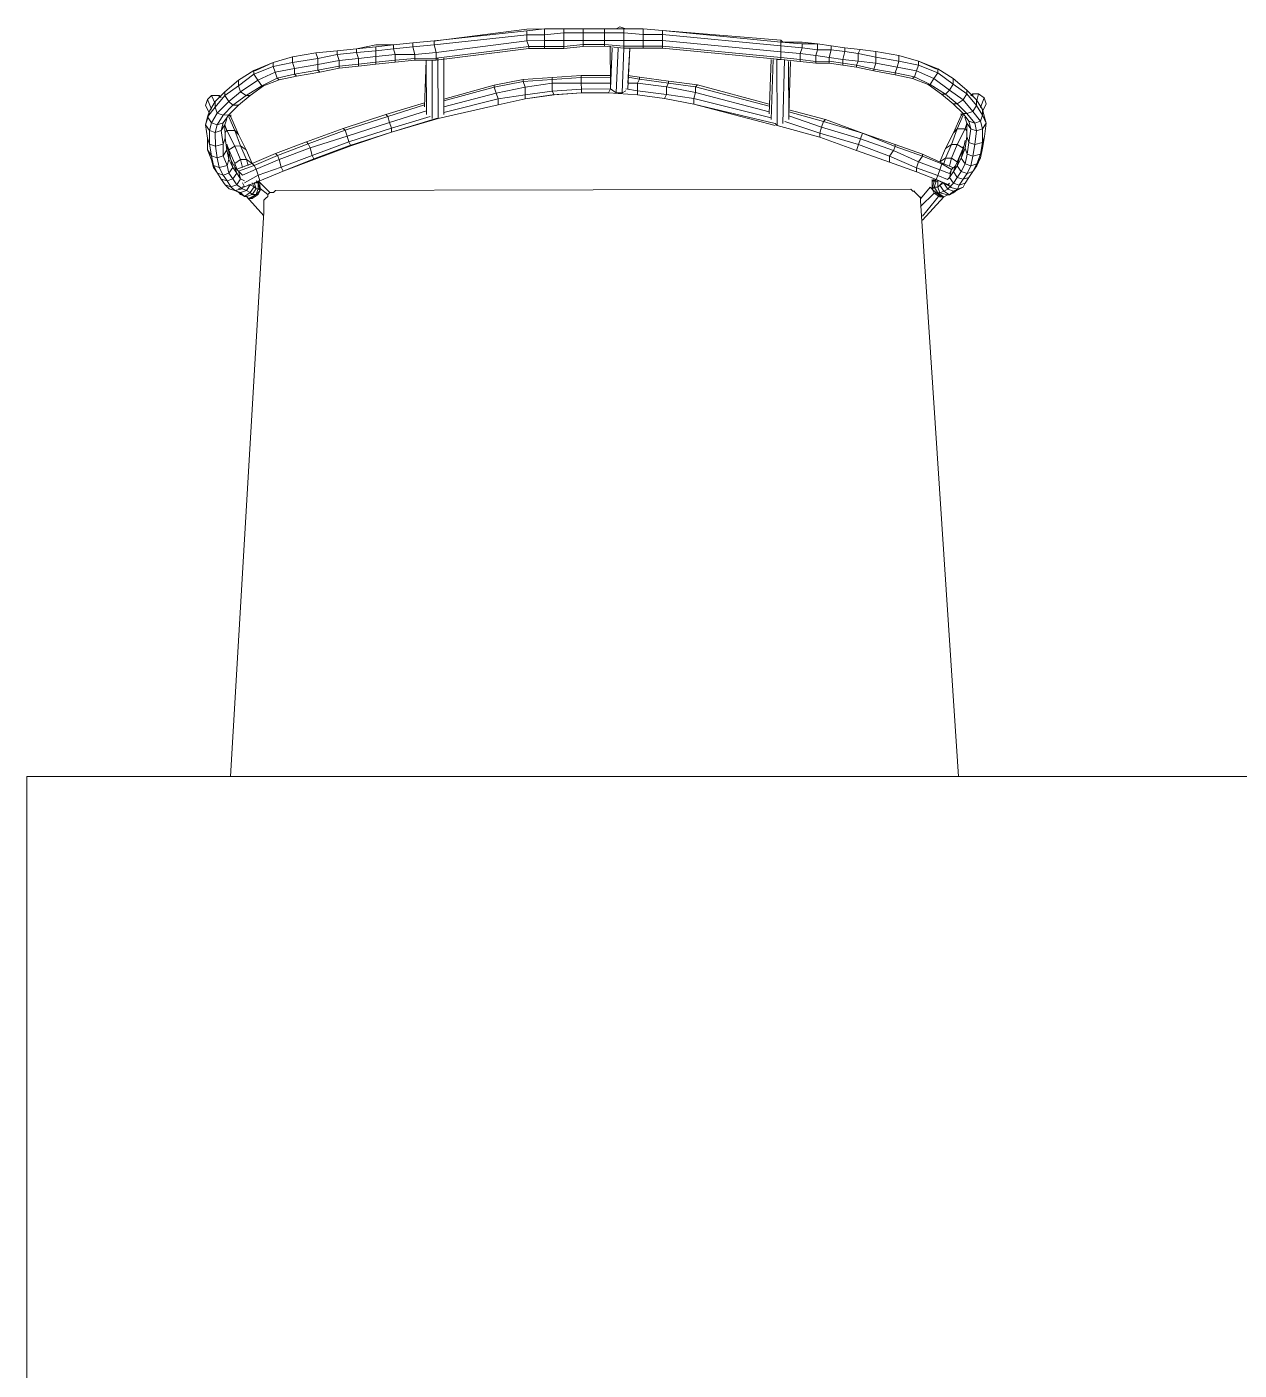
# Model space of a CAD drawing. Header units: millimetres. Extents: x -10.6 to 21.1, y -25.4 to 28.4.
# Drawn here: x 7.57 to 8.22, y 3.613 to 4.333 of the extents above; entities that cross this region are included whole.
import ezdxf

# ---------------------------------------------------------------- set-up
doc = ezdxf.new("R2010")
doc.units = ezdxf.units.MM
doc.layers.add('A-FURN', color=1, linetype='Continuous', lineweight=15)

msp = doc.modelspace()

# ---------------------------------------------------------------- linework, layer by layer
at = {"layer": 'A-FURN', "lineweight": 0}
for p, q in [((7.83815, 4.3304), (7.78833, 4.32507)), ((7.78833, 4.32299), (7.83816, 4.32829)), ((7.78937, 4.32507), (7.83815, 4.33143)), ((7.83815, 4.33143), (7.84749, 4.33145)), ((7.84749, 4.33145), (7.83815, 4.3304)), ((7.83816, 4.32829), (7.83815, 4.3304)), ((7.83816, 4.32829), (7.8475, 4.32831)), ((7.83817, 4.32518), (7.83816, 4.32829)), ((7.84749, 4.33145), (7.8579, 4.33148)), ((7.8579, 4.33148), (7.84749, 4.33145)), ((7.8475, 4.32831), (7.84749, 4.33145)), ((7.8475, 4.32831), (7.8579, 4.3294)), ((7.8475, 4.3252), (7.8475, 4.32831)), ((7.8579, 4.33148), (7.86827, 4.3315)), ((7.86827, 4.3315), (7.8579, 4.33148)), ((7.8579, 4.3294), (7.8579, 4.33148)), ((7.8579, 4.3294), (7.86828, 4.32942)), ((7.85791, 4.32522), (7.8579, 4.3294)), ((7.86827, 4.3315), (7.87969, 4.33152)), ((7.87969, 4.33152), (7.86827, 4.3315)), ((7.86828, 4.32942), (7.86827, 4.3315)), ((7.86828, 4.32942), (7.87969, 4.32945)), ((7.86829, 4.32524), (7.86828, 4.32942)), ((7.87969, 4.33152), (7.8901, 4.33155)), ((7.8901, 4.33155), (7.87969, 4.33152)), ((7.87969, 4.32945), (7.87969, 4.33152)), ((7.87969, 4.32945), (7.8901, 4.32947)), ((7.8797, 4.32527), (7.87969, 4.32945)), ((7.88595, 4.33154), (7.88802, 4.33258)), ((7.88802, 4.33258), (7.89113, 4.33155)), ((7.8901, 4.33155), (7.90047, 4.33157)), ((7.90047, 4.33157), (7.8901, 4.33155)), ((7.8901, 4.32947), (7.8901, 4.33155)), ((7.90048, 4.32843), (7.8901, 4.32947)), ((7.89011, 4.32529), (7.8901, 4.32947)), ((7.90047, 4.33157), (7.91085, 4.33056)), ((7.91085, 4.33056), (7.90047, 4.33157)), ((7.90048, 4.32843), (7.90047, 4.33157)), ((7.91086, 4.32845), (7.90048, 4.32843)), ((7.90049, 4.32531), (7.90048, 4.32843)), ((7.91085, 4.33056), (7.97422, 4.32547)), ((7.97422, 4.32444), (7.91085, 4.33056)), ((7.91086, 4.32845), (7.91085, 4.33056)), ((7.97423, 4.32236), (7.91086, 4.32845)), ((7.91086, 4.32534), (7.91086, 4.32845)), ((7.73639, 4.31977), (7.74677, 4.32083)), ((7.74677, 4.32083), (7.73639, 4.31977)), ((7.74677, 4.32083), (7.75717, 4.32293)), ((7.75717, 4.32189), (7.74677, 4.32083)), ((7.74677, 4.31875), (7.74677, 4.32083)), ((7.75717, 4.32293), (7.76651, 4.32295)), ((7.76651, 4.32295), (7.75717, 4.32189)), ((7.75718, 4.31981), (7.75717, 4.32189)), ((7.75718, 4.31981), (7.76652, 4.32087)), ((7.76651, 4.32295), (7.77688, 4.32401)), ((7.77688, 4.32401), (7.76651, 4.32295)), ((7.76652, 4.32087), (7.76651, 4.32295)), ((7.76652, 4.32087), (7.77689, 4.32193)), ((7.76756, 4.31776), (7.76652, 4.32087)), ((7.77688, 4.32401), (7.78833, 4.32507)), ((7.78833, 4.32507), (7.77688, 4.32401)), ((7.77689, 4.32193), (7.77688, 4.32401)), ((7.77689, 4.32193), (7.78833, 4.32299)), ((7.77794, 4.31778), (7.77689, 4.32193)), ((7.78833, 4.32299), (7.78833, 4.32507)), ((7.78833, 4.32507), (7.78937, 4.32507)), ((7.78938, 4.31884), (7.78833, 4.32299)), ((7.78937, 4.32507), (7.7894, 4.32507)), ((7.78938, 4.31884), (7.83817, 4.32518)), ((7.83921, 4.32207), (7.78939, 4.31573)), ((7.83921, 4.32103), (7.78939, 4.31469)), ((7.83817, 4.32518), (7.8475, 4.3252)), ((7.83817, 4.32518), (7.83921, 4.32207)), ((7.84751, 4.32208), (7.83921, 4.32207)), ((7.83921, 4.32103), (7.83921, 4.32207)), ((7.84751, 4.32105), (7.83921, 4.32103)), ((7.8475, 4.3252), (7.85791, 4.32522)), ((7.8475, 4.3252), (7.84751, 4.32208)), ((7.85792, 4.32211), (7.84751, 4.32208)), ((7.84751, 4.32105), (7.84751, 4.32208)), ((7.85792, 4.32107), (7.84751, 4.32105)), ((7.85791, 4.32522), (7.86829, 4.32524)), ((7.85791, 4.32522), (7.85792, 4.32211)), ((7.86829, 4.32317), (7.85792, 4.32211)), ((7.86829, 4.32213), (7.85792, 4.32107)), ((7.85792, 4.32107), (7.85792, 4.32211)), ((7.86829, 4.32524), (7.8797, 4.32527)), ((7.86829, 4.32524), (7.86829, 4.32317)), ((7.87971, 4.32319), (7.86829, 4.32317)), ((7.86829, 4.32213), (7.86829, 4.32317)), ((7.86829, 4.32213), (7.87971, 4.32215)), ((7.8797, 4.32527), (7.89011, 4.32529)), ((7.8797, 4.32527), (7.87971, 4.32319)), ((7.89012, 4.32218), (7.87971, 4.32319)), ((7.87971, 4.32215), (7.87971, 4.32319)), ((7.87971, 4.32215), (7.89012, 4.32114)), ((7.8829, 4.30242), (7.88285, 4.32216)), ((7.88389, 4.32113), (7.8829, 4.2993)), ((7.88701, 4.32113), (7.88602, 4.29723)), ((7.89012, 4.32114), (7.88913, 4.29724)), ((7.90049, 4.32531), (7.89011, 4.32529)), ((7.89011, 4.32529), (7.89012, 4.32218)), ((7.90049, 4.3222), (7.89012, 4.32218)), ((7.89012, 4.32114), (7.89012, 4.32218)), ((7.89012, 4.32114), (7.9005, 4.32116)), ((7.89323, 4.32115), (7.89223, 4.30244)), ((7.89323, 4.32115), (7.89224, 4.29932)), ((7.91086, 4.32534), (7.90049, 4.32531)), ((7.90049, 4.3222), (7.90049, 4.32531)), ((7.91087, 4.32222), (7.90049, 4.3222)), ((7.9005, 4.32116), (7.90049, 4.3222)), ((7.9005, 4.32116), (7.91087, 4.32119)), ((7.97423, 4.31925), (7.91086, 4.32534)), ((7.91087, 4.32222), (7.91086, 4.32534)), ((7.97424, 4.31614), (7.91087, 4.32222)), ((7.91087, 4.32119), (7.91087, 4.32222)), ((7.91087, 4.32119), (7.97424, 4.3151)), ((7.97422, 4.32547), (7.97526, 4.32444)), ((7.97422, 4.32444), (7.97422, 4.32547)), ((7.98567, 4.32342), (7.97422, 4.32444)), ((7.97423, 4.32236), (7.97422, 4.32444)), ((7.98568, 4.32135), (7.97423, 4.32236)), ((7.97423, 4.31925), (7.97423, 4.32236)), ((7.97526, 4.32444), (7.98567, 4.32446)), ((7.98464, 4.31823), (7.98568, 4.32135)), ((7.98567, 4.32446), (7.99397, 4.32344)), ((7.98567, 4.32342), (7.99397, 4.32344)), ((7.98568, 4.32135), (7.98567, 4.32342)), ((7.99398, 4.32033), (7.98568, 4.32135)), ((7.99397, 4.32344), (8.00124, 4.32242)), ((8.00124, 4.32242), (7.99397, 4.32344)), ((7.99397, 4.32344), (7.99398, 4.32033)), ((8.00124, 4.32242), (8.00853, 4.3214)), ((8.00124, 4.32242), (8.00853, 4.3214)), ((8.00124, 4.32034), (8.00124, 4.32242)), ((8.00853, 4.3214), (8.01684, 4.32038)), ((8.00853, 4.3214), (8.01684, 4.32038)), ((8.00853, 4.3214), (8.00854, 4.31932)), ((7.69177, 4.30926), (7.70214, 4.31347)), ((7.70214, 4.31347), (7.69281, 4.30926)), ((7.7125, 4.3166), (7.70214, 4.31347)), ((7.70214, 4.31347), (7.7125, 4.3166)), ((7.70214, 4.31136), (7.71251, 4.31349)), ((7.70214, 4.31136), (7.70214, 4.31347)), ((7.72498, 4.3187), (7.7125, 4.3166)), ((7.7125, 4.3166), (7.72498, 4.3187)), ((7.7125, 4.3166), (7.7125, 4.3166)), ((7.71251, 4.31349), (7.7125, 4.3166)), ((7.71251, 4.31349), (7.72603, 4.31559)), ((7.71356, 4.31035), (7.71251, 4.31349)), ((7.72498, 4.3187), (7.73639, 4.31977)), ((7.73639, 4.31977), (7.72498, 4.3187)), ((7.72498, 4.3187), (7.72498, 4.3187)), ((7.72603, 4.31559), (7.72498, 4.3187)), ((7.72603, 4.31559), (7.7364, 4.31769)), ((7.72603, 4.31248), (7.72603, 4.31559)), ((7.72603, 4.31248), (7.73744, 4.31458)), ((7.7364, 4.31769), (7.73639, 4.31977)), ((7.7364, 4.31769), (7.74677, 4.31875)), ((7.73744, 4.31458), (7.7364, 4.31769)), ((7.73744, 4.31458), (7.74782, 4.31564)), ((7.73744, 4.31458), (7.73745, 4.31144)), ((7.74677, 4.31875), (7.75718, 4.31981)), ((7.74782, 4.31564), (7.74677, 4.31875)), ((7.74782, 4.31564), (7.75719, 4.3167)), ((7.74782, 4.31564), (7.74782, 4.31253)), ((7.75719, 4.31359), (7.74782, 4.31253)), ((7.75719, 4.3167), (7.75718, 4.31981)), ((7.75719, 4.3167), (7.76756, 4.31776)), ((7.75719, 4.3167), (7.75719, 4.31359)), ((7.76757, 4.31465), (7.75719, 4.31359)), ((7.76757, 4.31361), (7.75719, 4.31255)), ((7.75719, 4.31255), (7.75719, 4.31359)), ((7.76756, 4.31776), (7.77794, 4.31778)), ((7.76756, 4.31776), (7.76757, 4.31465)), ((7.77794, 4.31571), (7.76757, 4.31465)), ((7.77794, 4.31467), (7.76757, 4.31361)), ((7.76757, 4.31361), (7.76757, 4.31465)), ((7.77794, 4.31778), (7.78938, 4.31884)), ((7.77794, 4.31778), (7.77794, 4.31571)), ((7.78939, 4.31573), (7.77794, 4.31571)), ((7.77794, 4.31467), (7.77794, 4.31571)), ((7.78939, 4.31469), (7.77794, 4.31467)), ((7.78319, 4.28971), (7.78417, 4.31468)), ((7.78417, 4.31468), (7.78423, 4.28557)), ((7.78731, 4.31469), (7.78738, 4.2835)), ((7.78938, 4.31884), (7.78939, 4.31573)), ((7.78939, 4.31469), (7.78939, 4.31573)), ((7.79042, 4.31573), (7.78939, 4.31573)), ((7.79049, 4.2835), (7.79042, 4.31573)), ((7.79354, 4.31574), (7.7936, 4.28559)), ((7.79354, 4.31574), (7.79359, 4.28974)), ((7.96808, 4.28597), (7.96906, 4.31509)), ((7.97009, 4.31509), (7.96913, 4.28286)), ((7.97217, 4.31509), (7.97424, 4.3151)), ((7.97217, 4.31509), (7.97225, 4.27975)), ((7.98464, 4.31823), (7.97423, 4.31925)), ((7.97424, 4.31614), (7.97423, 4.31925)), ((7.98465, 4.31512), (7.97424, 4.31614)), ((7.97424, 4.3151), (7.97424, 4.31614)), ((7.97424, 4.3151), (7.98465, 4.31408)), ((7.97632, 4.3151), (7.97536, 4.2808)), ((7.97843, 4.31407), (7.9785, 4.28288)), ((7.97947, 4.31407), (7.97849, 4.28599)), ((7.99295, 4.31721), (7.98464, 4.31823)), ((7.98465, 4.31512), (7.98464, 4.31823)), ((7.99295, 4.3141), (7.98465, 4.31512)), ((7.98465, 4.31408), (7.98465, 4.31512)), ((7.98465, 4.31408), (7.99296, 4.31306)), ((7.99295, 4.31721), (7.99398, 4.32033)), ((8.00021, 4.31619), (7.99295, 4.31721)), ((7.99295, 4.3141), (7.99295, 4.31721)), ((8.00022, 4.31412), (7.99295, 4.3141)), ((7.99296, 4.31306), (7.99295, 4.3141)), ((8.00124, 4.32034), (7.99398, 4.32033)), ((8.00021, 4.31619), (8.00124, 4.32034)), ((8.00748, 4.31517), (8.00021, 4.31619)), ((8.00022, 4.31412), (8.00021, 4.31619)), ((8.00748, 4.31309), (8.00022, 4.31412)), ((8.00022, 4.31308), (8.00022, 4.31412)), ((8.00854, 4.31932), (8.00124, 4.32034)), ((8.00748, 4.31517), (8.00854, 4.31932)), ((8.01581, 4.31415), (8.00748, 4.31517)), ((8.00748, 4.31309), (8.00748, 4.31517)), ((8.0158, 4.3183), (8.00854, 4.31932)), ((8.01478, 4.31204), (8.01581, 4.31415)), ((8.01684, 4.32038), (8.0158, 4.3183)), ((8.02515, 4.31625), (8.0158, 4.3183)), ((8.01581, 4.31415), (8.0158, 4.3183)), ((8.02515, 4.31313), (8.01581, 4.31415)), ((8.01684, 4.32038), (8.02514, 4.31936)), ((8.02514, 4.31936), (8.01684, 4.32038)), ((8.02514, 4.31936), (8.0376, 4.31731)), ((8.0376, 4.31731), (8.02514, 4.31936)), ((8.02515, 4.31625), (8.02514, 4.31936)), ((8.0376, 4.3142), (8.02515, 4.31625)), ((8.02515, 4.31313), (8.02515, 4.31625)), ((8.03657, 4.31105), (8.0376, 4.3142)), ((8.0376, 4.31731), (8.04801, 4.31422)), ((8.04801, 4.31422), (8.0376, 4.31731)), ((8.0376, 4.3142), (8.0376, 4.31731)), ((8.04802, 4.31211), (8.0376, 4.3142)), ((8.04801, 4.31422), (8.05736, 4.31006)), ((8.0584, 4.31006), (8.04801, 4.31422)), ((8.04801, 4.31422), (8.04804, 4.31422)), ((8.04802, 4.31211), (8.04801, 4.31422)), ((7.69177, 4.30926), (7.68345, 4.30406)), ((7.68345, 4.30094), (7.69177, 4.30719)), ((7.69177, 4.30719), (7.70214, 4.31136)), ((7.69177, 4.30926), (7.69281, 4.30926)), ((7.69177, 4.30719), (7.69177, 4.30926)), ((7.69385, 4.30408), (7.69177, 4.30719)), ((7.69385, 4.30408), (7.70318, 4.30825)), ((7.70318, 4.30825), (7.70214, 4.31136)), ((7.70318, 4.30825), (7.71356, 4.31035)), ((7.70318, 4.30825), (7.70423, 4.30514)), ((7.70423, 4.30514), (7.71356, 4.30723)), ((7.70527, 4.3041), (7.7146, 4.3062)), ((7.71356, 4.31035), (7.72603, 4.31248)), ((7.71356, 4.30723), (7.71356, 4.31035)), ((7.71356, 4.30723), (7.72604, 4.30934)), ((7.7146, 4.3062), (7.71356, 4.30723)), ((7.72708, 4.3083), (7.7146, 4.3062)), ((7.72604, 4.30934), (7.72603, 4.31248)), ((7.73745, 4.31144), (7.72604, 4.30934)), ((7.72604, 4.30934), (7.72708, 4.3083)), ((7.73745, 4.3104), (7.72708, 4.3083)), ((7.74782, 4.31253), (7.73745, 4.31144)), ((7.74783, 4.31146), (7.73745, 4.3104)), ((7.73745, 4.3104), (7.73745, 4.31144)), ((7.74783, 4.31146), (7.74782, 4.31253)), ((7.75719, 4.31255), (7.74783, 4.31146)), ((7.85173, 4.30546), (7.86729, 4.30653)), ((7.86729, 4.30653), (7.88289, 4.30657)), ((7.86729, 4.30549), (7.86729, 4.30653)), ((7.89845, 4.30556), (7.89223, 4.30659)), ((7.99296, 4.31306), (8.00022, 4.31308)), ((8.00022, 4.31308), (8.00749, 4.31203)), ((8.01478, 4.31204), (8.00748, 4.31309)), ((8.00749, 4.31203), (8.00748, 4.31309)), ((8.00749, 4.31203), (8.01478, 4.311)), ((8.02412, 4.30999), (8.01478, 4.31204)), ((8.01478, 4.311), (8.01478, 4.31204)), ((8.02413, 4.30895), (8.01478, 4.311)), ((8.02412, 4.30999), (8.02515, 4.31313)), ((8.03554, 4.30794), (8.02412, 4.30999)), ((8.02413, 4.30895), (8.02412, 4.30999)), ((8.02413, 4.30895), (8.03554, 4.3069)), ((8.03657, 4.31105), (8.02515, 4.31313)), ((8.03554, 4.30794), (8.03657, 4.31105)), ((8.04595, 4.30588), (8.03554, 4.30794)), ((8.03554, 4.3069), (8.03554, 4.30794)), ((8.03554, 4.3069), (8.04492, 4.30484)), ((8.04699, 4.309), (8.03657, 4.31105)), ((8.04595, 4.30588), (8.04699, 4.309)), ((8.04699, 4.309), (8.04802, 4.31211)), ((8.05633, 4.30487), (8.04699, 4.309)), ((8.0584, 4.30799), (8.04802, 4.31211)), ((8.05633, 4.30487), (8.0584, 4.30799)), ((8.05736, 4.31006), (8.0584, 4.31006)), ((8.06671, 4.30489), (8.0584, 4.31006)), ((8.0584, 4.30799), (8.0584, 4.31006)), ((8.06672, 4.30178), (8.0584, 4.30799)), ((7.68345, 4.30406), (7.6762, 4.29781)), ((7.6762, 4.29574), (7.68345, 4.30094)), ((7.68345, 4.30094), (7.68345, 4.30406)), ((7.6845, 4.29783), (7.68345, 4.30094)), ((7.6845, 4.29783), (7.69385, 4.30408)), ((7.69594, 4.30097), (7.68762, 4.29576)), ((7.68969, 4.29577), (7.69697, 4.30097)), ((7.69385, 4.30408), (7.69594, 4.30097)), ((7.70423, 4.30514), (7.69594, 4.30097)), ((7.69697, 4.30097), (7.69594, 4.30097)), ((7.69697, 4.30097), (7.70527, 4.3041)), ((7.70527, 4.3041), (7.70423, 4.30514)), ((7.79358, 4.29389), (7.82058, 4.30124)), ((7.79359, 4.29285), (7.82058, 4.3002)), ((7.82058, 4.30124), (7.83614, 4.30439)), ((7.82058, 4.3002), (7.83614, 4.30335)), ((7.82058, 4.3002), (7.82058, 4.30124)), ((7.82058, 4.3002), (7.82162, 4.29709)), ((7.83718, 4.30024), (7.82162, 4.29709)), ((7.83614, 4.30439), (7.85173, 4.30546)), ((7.83614, 4.30335), (7.85173, 4.30442)), ((7.83614, 4.30335), (7.83614, 4.30439)), ((7.83614, 4.30335), (7.83718, 4.30024)), ((7.85174, 4.30235), (7.83718, 4.30024)), ((7.83719, 4.29609), (7.83718, 4.30024)), ((7.85173, 4.30442), (7.86729, 4.30549)), ((7.85173, 4.30442), (7.85173, 4.30546)), ((7.85173, 4.30442), (7.85174, 4.30235)), ((7.8673, 4.30238), (7.85174, 4.30235)), ((7.85175, 4.2982), (7.85174, 4.30235)), ((7.85175, 4.2982), (7.86731, 4.29927)), ((7.88289, 4.30553), (7.86729, 4.30549)), ((7.86729, 4.30549), (7.8673, 4.30238)), ((7.8829, 4.30242), (7.8673, 4.30238)), ((7.86731, 4.29927), (7.8673, 4.30238)), ((7.86731, 4.29927), (7.8829, 4.2993)), ((7.86731, 4.29927), (7.86731, 4.29719)), ((7.8829, 4.2993), (7.88187, 4.29722)), ((7.88289, 4.30553), (7.8829, 4.30242)), ((7.8829, 4.2993), (7.8829, 4.30242)), ((7.8829, 4.2993), (7.88293, 4.2993)), ((7.88602, 4.29723), (7.8829, 4.2993)), ((7.89743, 4.2983), (7.8912, 4.29932)), ((7.89846, 4.30452), (7.89223, 4.30555)), ((7.89742, 4.30245), (7.89223, 4.30244)), ((7.89742, 4.30245), (7.89846, 4.30452)), ((7.91299, 4.30041), (7.89742, 4.30245)), ((7.89743, 4.2983), (7.89742, 4.30245)), ((7.89845, 4.30556), (7.91405, 4.30352)), ((7.89846, 4.30452), (7.89845, 4.30556)), ((7.91406, 4.30248), (7.89846, 4.30452)), ((7.91299, 4.30041), (7.91406, 4.30248)), ((7.92859, 4.29733), (7.91299, 4.30041)), ((7.913, 4.29626), (7.91299, 4.30041)), ((7.92962, 4.30148), (7.91405, 4.30352)), ((7.91405, 4.30352), (7.91406, 4.30248)), ((7.92859, 4.30044), (7.91406, 4.30248)), ((7.92859, 4.30044), (7.92962, 4.30148)), ((7.92859, 4.30044), (7.96807, 4.29012)), ((7.92859, 4.29733), (7.92859, 4.30044)), ((7.92962, 4.30148), (7.96807, 4.29116)), ((8.04492, 4.30484), (8.04595, 4.30588)), ((8.05323, 4.30175), (8.04492, 4.30484)), ((8.05426, 4.30175), (8.04595, 4.30588)), ((8.0605, 4.29658), (8.05323, 4.30175)), ((8.05323, 4.30175), (8.05426, 4.30175)), ((8.05426, 4.30175), (8.05633, 4.30487)), ((8.06258, 4.29658), (8.05426, 4.30175)), ((8.06465, 4.29866), (8.05633, 4.30487)), ((8.06465, 4.29866), (8.06672, 4.30178)), ((8.06671, 4.30489), (8.07402, 4.29868)), ((8.06672, 4.30178), (8.06671, 4.30489)), ((8.07402, 4.29661), (8.06672, 4.30178)), ((7.66687, 4.29361), (7.66584, 4.2905)), ((7.66894, 4.29572), (7.66687, 4.29361)), ((7.66895, 4.28843), (7.66687, 4.29361)), ((7.67102, 4.29258), (7.66792, 4.28739)), ((7.67309, 4.29573), (7.66894, 4.29572)), ((7.67102, 4.29155), (7.66894, 4.29572)), ((7.6762, 4.29781), (7.67102, 4.29258)), ((7.67103, 4.28947), (7.67102, 4.29258)), ((7.67103, 4.28947), (7.6762, 4.29574)), ((7.67207, 4.28636), (7.67828, 4.2926)), ((7.67309, 4.29466), (7.67309, 4.29573)), ((7.67309, 4.29573), (7.67413, 4.29466)), ((7.6762, 4.29574), (7.6762, 4.29781)), ((7.67828, 4.2926), (7.6762, 4.29574)), ((7.67828, 4.2926), (7.6845, 4.29783)), ((7.67828, 4.2926), (7.68036, 4.29053)), ((7.68762, 4.29576), (7.68036, 4.29053)), ((7.68348, 4.29053), (7.68969, 4.29577)), ((7.6845, 4.29783), (7.68762, 4.29576)), ((7.68969, 4.29577), (7.68762, 4.29576)), ((7.76244, 4.28552), (7.78318, 4.29179)), ((7.82162, 4.29709), (7.79359, 4.28974)), ((7.7936, 4.28662), (7.82267, 4.29395)), ((7.82267, 4.29395), (7.82162, 4.29709)), ((7.82267, 4.29395), (7.83719, 4.29609)), ((7.82267, 4.29395), (7.82268, 4.29084)), ((7.82268, 4.29084), (7.8372, 4.29398)), ((7.8372, 4.29398), (7.82268, 4.29084)), ((7.83719, 4.29609), (7.85175, 4.2982)), ((7.83719, 4.29609), (7.8372, 4.29398)), ((7.8372, 4.29398), (7.85279, 4.29612)), ((7.85175, 4.29612), (7.8372, 4.29398)), ((7.8372, 4.29398), (7.83723, 4.29398)), ((7.85175, 4.2982), (7.85279, 4.29612)), ((7.86731, 4.29719), (7.85175, 4.29612)), ((7.85279, 4.29612), (7.86731, 4.29719)), ((7.86731, 4.29719), (7.88187, 4.29722)), ((7.88187, 4.29722), (7.86731, 4.29719)), ((7.86731, 4.29719), (7.86734, 4.29719)), ((7.88187, 4.29722), (7.89744, 4.29622)), ((7.88187, 4.29722), (7.89744, 4.29622)), ((7.88913, 4.29724), (7.88602, 4.29723)), ((7.89121, 4.29828), (7.88913, 4.29724)), ((7.913, 4.29626), (7.89743, 4.2983)), ((7.89744, 4.29622), (7.89743, 4.2983)), ((7.89744, 4.29622), (7.91197, 4.29415)), ((7.89744, 4.29622), (7.91197, 4.29415)), ((7.91197, 4.29415), (7.913, 4.29626)), ((7.91197, 4.29415), (7.92757, 4.29107)), ((7.91197, 4.29415), (7.92757, 4.29107)), ((7.92756, 4.29418), (7.913, 4.29626)), ((7.92756, 4.29418), (7.92859, 4.29733)), ((7.92756, 4.29418), (7.96912, 4.28389)), ((7.92757, 4.29107), (7.92756, 4.29418)), ((7.92859, 4.29733), (7.96808, 4.28701)), ((8.06674, 4.29137), (8.0605, 4.29658)), ((8.0605, 4.29658), (8.06258, 4.29658)), ((8.06258, 4.29658), (8.06465, 4.29866)), ((8.06881, 4.29138), (8.06258, 4.29658)), ((8.07195, 4.29346), (8.06465, 4.29866)), ((8.06881, 4.29138), (8.07195, 4.29346)), ((8.07195, 4.29346), (8.07402, 4.29661)), ((8.07716, 4.28724), (8.07195, 4.29346)), ((8.07402, 4.29868), (8.07922, 4.29347)), ((8.07402, 4.29868), (8.07402, 4.29661)), ((8.07922, 4.29036), (8.07402, 4.29661)), ((8.07714, 4.29661), (8.0761, 4.29554)), ((8.08025, 4.29662), (8.07714, 4.29661)), ((8.07714, 4.29554), (8.07714, 4.29661)), ((8.07922, 4.29244), (8.08025, 4.29662)), ((8.07922, 4.29347), (8.08234, 4.28829)), ((8.07922, 4.29347), (8.07922, 4.29036)), ((8.08337, 4.29452), (8.08025, 4.29662)), ((8.08337, 4.29452), (8.0813, 4.28933)), ((8.08441, 4.29141), (8.08337, 4.29452)), ((7.66792, 4.28635), (7.66584, 4.2905)), ((7.66689, 4.28427), (7.67103, 4.28947)), ((7.66689, 4.28427), (7.66792, 4.28739)), ((7.66792, 4.28739), (7.66689, 4.28324)), ((7.66897, 4.28116), (7.67207, 4.28636)), ((7.67207, 4.28636), (7.67103, 4.28947)), ((7.67207, 4.28636), (7.67519, 4.28533)), ((7.67519, 4.28533), (7.67208, 4.28013)), ((7.68036, 4.29053), (7.67519, 4.28533)), ((7.6783, 4.28534), (7.67519, 4.28533)), ((7.6752, 4.28118), (7.6783, 4.28534)), ((7.6783, 4.28534), (7.68348, 4.29053)), ((7.6783, 4.28534), (7.67934, 4.2843)), ((7.67934, 4.2843), (7.67934, 4.28534)), ((7.68348, 4.29053), (7.68036, 4.29053)), ((7.7396, 4.27817), (7.76244, 4.28552)), ((7.74064, 4.27714), (7.76348, 4.28448)), ((7.76348, 4.28448), (7.76244, 4.28552)), ((7.78318, 4.29075), (7.76348, 4.28448)), ((7.76453, 4.28137), (7.76348, 4.28448)), ((7.76453, 4.28137), (7.78423, 4.28764)), ((7.78631, 4.28453), (7.76557, 4.27823)), ((7.79049, 4.2835), (7.82268, 4.29084)), ((7.82268, 4.29084), (7.79049, 4.2835)), ((7.82268, 4.29084), (7.82271, 4.29084)), ((7.97121, 4.28079), (7.92757, 4.29107)), ((7.97121, 4.27975), (7.92757, 4.29107)), ((7.99821, 4.28292), (7.97848, 4.28807)), ((7.99718, 4.28188), (7.97849, 4.28703)), ((7.99614, 4.27873), (7.97849, 4.28495)), ((8.06674, 4.29137), (8.06881, 4.29138)), ((8.07197, 4.28619), (8.06674, 4.29137)), ((8.06677, 4.27577), (8.0709, 4.28515)), ((8.07405, 4.2862), (8.06881, 4.29138)), ((8.07197, 4.28516), (8.06884, 4.27785)), ((8.0709, 4.28515), (8.0709, 4.28619)), ((8.0709, 4.28515), (8.07197, 4.28619)), ((8.07197, 4.28619), (8.07405, 4.2862)), ((8.07509, 4.28205), (8.07197, 4.28619)), ((8.07405, 4.2862), (8.07716, 4.28724)), ((8.07821, 4.28102), (8.07405, 4.2862)), ((8.07716, 4.28724), (8.07922, 4.29036)), ((8.07716, 4.28724), (8.08132, 4.28206)), ((8.08235, 4.28518), (8.07922, 4.29036)), ((8.08132, 4.28206), (8.08235, 4.28518)), ((8.08441, 4.29141), (8.08234, 4.28725)), ((8.08234, 4.28829), (8.08339, 4.28414)), ((8.08234, 4.28829), (8.08235, 4.28518)), ((8.08443, 4.28103), (8.08235, 4.28518)), ((7.66586, 4.28012), (7.66689, 4.28427)), ((7.66689, 4.28324), (7.66586, 4.28012)), ((7.66586, 4.28012), (7.66586, 4.28012)), ((7.66794, 4.27698), (7.66586, 4.28012)), ((7.66691, 4.27283), (7.66586, 4.28012)), ((7.66897, 4.28116), (7.66689, 4.28427)), ((7.66897, 4.28116), (7.66794, 4.27698)), ((7.67208, 4.28013), (7.66897, 4.28116)), ((7.67208, 4.28013), (7.67106, 4.27595)), ((7.67208, 4.28013), (7.6752, 4.28118)), ((7.6752, 4.28118), (7.67417, 4.27699)), ((7.67624, 4.28014), (7.67417, 4.27699)), ((7.6752, 4.28118), (7.6752, 4.28118)), ((7.67727, 4.28326), (7.67624, 4.28014)), ((7.67624, 4.28014), (7.67625, 4.27285)), ((7.67728, 4.277), (7.67624, 4.28014)), ((7.68143, 4.27701), (7.6783, 4.2843)), ((7.68351, 4.27494), (7.67934, 4.2843)), ((7.71987, 4.27087), (7.7396, 4.27817)), ((7.74064, 4.27714), (7.7396, 4.27817)), ((7.74168, 4.27403), (7.76453, 4.28137)), ((7.74273, 4.27092), (7.76557, 4.27823)), ((7.76557, 4.27823), (7.76453, 4.28137)), ((7.76557, 4.27823), (7.76558, 4.27616)), ((7.76558, 4.27616), (7.79049, 4.2835)), ((7.78946, 4.2835), (7.76558, 4.27616)), ((7.79049, 4.2835), (7.78946, 4.2835)), ((7.79049, 4.2835), (7.79053, 4.2835)), ((7.97225, 4.27975), (7.97121, 4.28079)), ((7.97225, 4.27975), (7.99512, 4.27354)), ((7.97225, 4.27975), (7.99512, 4.27354)), ((7.97225, 4.27975), (7.97228, 4.27975)), ((7.99511, 4.27562), (7.97639, 4.28184)), ((7.99511, 4.27562), (7.99614, 4.27873)), ((7.99614, 4.27873), (7.99718, 4.28188)), ((8.01694, 4.27255), (7.99614, 4.27873)), ((7.99718, 4.28188), (7.99821, 4.28292)), ((7.99718, 4.28188), (8.01797, 4.27567)), ((7.99821, 4.28292), (8.01797, 4.27567)), ((8.06575, 4.26955), (8.06884, 4.27785)), ((8.06884, 4.27785), (8.06677, 4.27577)), ((8.07303, 4.27786), (8.06884, 4.27785)), ((8.06886, 4.26955), (8.07303, 4.27786)), ((8.07406, 4.28101), (8.07301, 4.28412)), ((8.07406, 4.28101), (8.07303, 4.27786)), ((8.07303, 4.27786), (8.07407, 4.27683)), ((8.07407, 4.27372), (8.07406, 4.28101)), ((8.07406, 4.28101), (8.07614, 4.27787)), ((8.07614, 4.27787), (8.07509, 4.28205)), ((8.07509, 4.28205), (8.07821, 4.28102)), ((8.07614, 4.27787), (8.07512, 4.2706)), ((8.07614, 4.27787), (8.07925, 4.27684)), ((8.08132, 4.28206), (8.07821, 4.28102)), ((8.07925, 4.27684), (8.07821, 4.28102)), ((8.07925, 4.27684), (8.08236, 4.27788)), ((8.08236, 4.27788), (8.08132, 4.28206)), ((8.08236, 4.27788), (8.08443, 4.28103)), ((8.08236, 4.27788), (8.08238, 4.27062)), ((8.08339, 4.28414), (8.08443, 4.28103)), ((8.08443, 4.28103), (8.08341, 4.27374)), ((7.66796, 4.26972), (7.66691, 4.27283)), ((7.66693, 4.2666), (7.66691, 4.27283)), ((7.67106, 4.27595), (7.66794, 4.27698)), ((7.66794, 4.27698), (7.66796, 4.26972)), ((7.67417, 4.27699), (7.67106, 4.27595)), ((7.67106, 4.27595), (7.67107, 4.26869)), ((7.67417, 4.27699), (7.67522, 4.26973)), ((7.67625, 4.27285), (7.67522, 4.26973)), ((7.67624, 4.27596), (7.67728, 4.277)), ((7.67625, 4.27285), (7.6773, 4.26662)), ((7.67728, 4.277), (7.68143, 4.27701)), ((7.68145, 4.26871), (7.67728, 4.277)), ((7.68456, 4.26872), (7.68143, 4.27701)), ((7.68143, 4.27701), (7.68351, 4.27494)), ((7.68768, 4.26665), (7.68351, 4.27494)), ((7.70328, 4.26461), (7.71987, 4.27087)), ((7.72091, 4.26983), (7.71987, 4.27087)), ((7.72091, 4.26983), (7.74064, 4.27714)), ((7.74168, 4.27403), (7.72195, 4.26776)), ((7.723, 4.26361), (7.74273, 4.27092)), ((7.74064, 4.27714), (7.74168, 4.27403)), ((7.74273, 4.27092), (7.74168, 4.27403)), ((7.76558, 4.27616), (7.74273, 4.26884)), ((7.74273, 4.27092), (7.74377, 4.26884)), ((7.74377, 4.26884), (7.76558, 4.27616)), ((8.01591, 4.26944), (7.99511, 4.27562)), ((7.99512, 4.27354), (7.99511, 4.27562)), ((7.99512, 4.27354), (8.01488, 4.26632)), ((7.99512, 4.27354), (8.01488, 4.26632)), ((8.01591, 4.26944), (8.01694, 4.27255)), ((8.01797, 4.27567), (8.01694, 4.27255)), ((8.0346, 4.26637), (8.01694, 4.27255)), ((8.03563, 4.26948), (8.01797, 4.27567)), ((8.03563, 4.26844), (8.01797, 4.27567)), ((8.01797, 4.27567), (8.018, 4.27567)), ((8.06264, 4.26746), (8.06677, 4.27577)), ((8.07201, 4.26645), (8.07304, 4.27164)), ((8.07305, 4.26749), (8.07407, 4.27372)), ((8.07407, 4.27372), (8.07305, 4.26749)), ((8.07512, 4.2706), (8.07407, 4.27372)), ((8.07409, 4.26438), (8.07512, 4.2706)), ((8.07823, 4.26957), (8.07512, 4.2706)), ((8.07925, 4.27684), (8.07823, 4.26957)), ((8.08238, 4.27062), (8.07823, 4.26957)), ((8.08136, 4.26439), (8.08238, 4.27062)), ((8.08238, 4.27062), (8.08341, 4.27374)), ((8.08341, 4.27374), (8.08239, 4.26751)), ((7.66901, 4.26349), (7.66693, 4.2666)), ((7.66901, 4.26139), (7.66693, 4.2666)), ((7.67107, 4.26869), (7.66796, 4.26972)), ((7.66796, 4.26972), (7.66901, 4.26349)), ((7.67212, 4.26243), (7.66901, 4.26349)), ((7.66901, 4.26349), (7.67006, 4.25828)), ((7.67522, 4.26973), (7.67107, 4.26869)), ((7.67107, 4.26869), (7.67212, 4.26243)), ((7.67523, 4.26351), (7.67212, 4.26243)), ((7.67522, 4.26973), (7.67523, 4.26351)), ((7.6773, 4.26662), (7.67523, 4.26351)), ((7.67523, 4.26351), (7.67732, 4.25829)), ((7.67834, 4.26663), (7.6773, 4.26974)), ((7.6773, 4.2687), (7.67834, 4.26559)), ((7.6773, 4.26662), (7.67835, 4.26141)), ((7.67834, 4.26663), (7.68145, 4.26871)), ((7.68147, 4.25934), (7.67834, 4.26663)), ((7.67834, 4.26455), (7.67834, 4.26663)), ((7.67834, 4.26559), (7.67835, 4.26141)), ((7.67834, 4.26559), (7.67939, 4.26141)), ((7.68145, 4.26871), (7.68456, 4.26872)), ((7.68458, 4.26142), (7.68145, 4.26871)), ((7.68769, 4.26143), (7.68456, 4.26872)), ((7.68456, 4.26872), (7.68768, 4.26665)), ((7.69081, 4.25936), (7.68768, 4.26665)), ((7.69081, 4.25936), (7.70328, 4.26461)), ((7.69188, 4.25832), (7.70432, 4.26357)), ((7.70432, 4.26357), (7.70328, 4.26461)), ((7.70432, 4.26357), (7.72091, 4.26983)), ((7.70432, 4.26357), (7.70536, 4.26147)), ((7.72195, 4.26776), (7.70536, 4.26147)), ((7.70641, 4.25732), (7.723, 4.26361)), ((7.72091, 4.26983), (7.72195, 4.26776)), ((7.723, 4.26361), (7.72195, 4.26776)), ((7.74273, 4.26884), (7.723, 4.2615)), ((7.723, 4.26361), (7.72407, 4.26151)), ((7.74377, 4.26884), (7.72407, 4.26151)), ((7.74273, 4.26884), (7.74377, 4.26884)), ((8.01488, 4.26632), (8.01591, 4.26944)), ((8.01488, 4.26632), (8.03253, 4.2601)), ((8.01488, 4.26632), (8.03253, 4.2601)), ((8.03253, 4.26322), (8.01591, 4.26944)), ((8.03253, 4.26322), (8.0346, 4.26637)), ((8.03253, 4.26322), (8.0471, 4.25702)), ((8.03253, 4.2601), (8.03253, 4.26322)), ((8.0346, 4.26637), (8.03563, 4.26844)), ((8.04813, 4.26014), (8.0346, 4.26637)), ((8.0502, 4.26432), (8.03563, 4.26948)), ((8.03563, 4.26844), (8.03563, 4.26948)), ((8.0502, 4.26326), (8.03563, 4.26844)), ((8.04813, 4.26014), (8.0502, 4.26326)), ((8.06162, 4.25913), (8.0502, 4.26432)), ((8.0502, 4.26326), (8.0502, 4.26432)), ((8.06058, 4.25913), (8.0502, 4.26326)), ((8.05954, 4.26016), (8.06264, 4.26746)), ((8.06575, 4.26955), (8.06264, 4.26746)), ((8.06265, 4.26225), (8.06575, 4.26955)), ((8.06886, 4.26955), (8.06575, 4.26955)), ((8.06886, 4.26955), (8.06576, 4.26225)), ((8.07201, 4.26749), (8.06886, 4.26955)), ((8.06888, 4.26018), (8.07201, 4.26749)), ((8.06992, 4.26226), (8.07201, 4.26645)), ((8.07095, 4.26226), (8.07305, 4.26749)), ((8.07201, 4.26645), (8.07095, 4.26226)), ((8.07201, 4.26852), (8.07201, 4.26749)), ((8.07201, 4.26749), (8.07201, 4.26645)), ((8.07409, 4.26438), (8.07305, 4.26749)), ((8.07307, 4.25916), (8.07409, 4.26438)), ((8.07721, 4.26331), (8.07409, 4.26438)), ((8.07618, 4.25812), (8.07721, 4.26331)), ((8.07721, 4.26331), (8.07823, 4.26957)), ((8.08136, 4.26439), (8.07721, 4.26331)), ((8.07929, 4.25917), (8.08136, 4.26439)), ((8.08239, 4.26751), (8.08136, 4.26229)), ((8.08136, 4.26439), (8.08239, 4.26751)), ((7.67006, 4.25828), (7.66901, 4.26139)), ((7.67006, 4.25724), (7.66901, 4.26139)), ((7.67317, 4.25725), (7.67006, 4.25828)), ((7.67006, 4.25828), (7.67214, 4.25413)), ((7.67214, 4.25413), (7.67006, 4.25724)), ((7.67214, 4.25413), (7.67006, 4.25724)), ((7.67212, 4.26243), (7.67317, 4.25725)), ((7.67732, 4.25829), (7.67317, 4.25725)), ((7.67317, 4.25725), (7.67526, 4.2531)), ((7.67835, 4.26141), (7.67732, 4.25829)), ((7.67732, 4.25829), (7.67837, 4.25414)), ((7.67835, 4.26141), (7.68044, 4.25726)), ((7.68044, 4.25726), (7.67837, 4.25414)), ((7.67939, 4.26141), (7.68044, 4.25726)), ((7.67939, 4.26141), (7.68147, 4.25726)), ((7.68044, 4.25726), (7.68252, 4.25415)), ((7.68147, 4.25934), (7.68458, 4.26142)), ((7.68147, 4.25934), (7.68251, 4.25623)), ((7.68147, 4.2583), (7.68147, 4.25934)), ((7.68147, 4.25726), (7.68252, 4.25415)), ((7.68147, 4.25726), (7.68355, 4.25519)), ((7.68251, 4.25623), (7.69081, 4.25936)), ((7.68355, 4.25519), (7.69188, 4.25832)), ((7.68458, 4.26142), (7.68769, 4.26143)), ((7.68458, 4.26142), (7.68562, 4.25727)), ((7.68563, 4.25312), (7.69292, 4.25625)), ((7.68769, 4.26143), (7.68873, 4.25832)), ((7.68769, 4.26143), (7.69081, 4.25936)), ((7.69188, 4.25832), (7.69081, 4.25936)), ((7.69292, 4.25625), (7.69188, 4.25832)), ((7.70536, 4.26147), (7.69292, 4.25625)), ((7.69397, 4.25314), (7.69292, 4.25625)), ((7.69397, 4.25314), (7.70641, 4.25732)), ((7.70641, 4.25732), (7.70536, 4.26147)), ((7.70641, 4.25732), (7.70745, 4.25524)), ((7.70745, 4.25524), (7.72407, 4.26151)), ((7.723, 4.2615), (7.70745, 4.25524)), ((8.03253, 4.2601), (8.0471, 4.25495)), ((8.03253, 4.2601), (8.0471, 4.25495)), ((8.0471, 4.25702), (8.04813, 4.26014)), ((8.05852, 4.2529), (8.0471, 4.25702)), ((8.0471, 4.25495), (8.0471, 4.25702)), ((8.05955, 4.25601), (8.04813, 4.26014)), ((8.05852, 4.2529), (8.05955, 4.25601)), ((8.06265, 4.26225), (8.05954, 4.26016)), ((8.05955, 4.25601), (8.06058, 4.25913)), ((8.05955, 4.25601), (8.06475, 4.25395)), ((8.06058, 4.25913), (8.06578, 4.25603)), ((8.06058, 4.25913), (8.06162, 4.25913)), ((8.06265, 4.26225), (8.06162, 4.25913)), ((8.06162, 4.25913), (8.06681, 4.25707)), ((8.06576, 4.26225), (8.06265, 4.26225)), ((8.06576, 4.26225), (8.06474, 4.2581)), ((8.06475, 4.25395), (8.06578, 4.25603)), ((8.06578, 4.25603), (8.06475, 4.25187)), ((8.06888, 4.26018), (8.06576, 4.26225)), ((8.06578, 4.25603), (8.06785, 4.25811)), ((8.06682, 4.25499), (8.06785, 4.25811)), ((8.06682, 4.25499), (8.06889, 4.25811)), ((8.06785, 4.25811), (8.06992, 4.26226)), ((8.06888, 4.26018), (8.06891, 4.26018)), ((8.06992, 4.26226), (8.06889, 4.25811)), ((8.06889, 4.25811), (8.07095, 4.26226)), ((8.07097, 4.255), (8.06889, 4.25811)), ((8.07095, 4.26226), (8.07307, 4.25916)), ((8.07307, 4.25916), (8.07097, 4.255)), ((8.07618, 4.25812), (8.07307, 4.25916)), ((8.07307, 4.25916), (8.07307, 4.25916)), ((8.07412, 4.25397), (8.07618, 4.25812)), ((8.07929, 4.25917), (8.07618, 4.25812)), ((8.07723, 4.25501), (8.07929, 4.25917)), ((8.07929, 4.25813), (8.07723, 4.25501)), ((8.07723, 4.25501), (8.07929, 4.25813)), ((8.07929, 4.25813), (8.07723, 4.25501)), ((8.07929, 4.25813), (8.07723, 4.25501)), ((8.08136, 4.26229), (8.07929, 4.25813)), ((8.07929, 4.25917), (8.08136, 4.26229)), ((7.67526, 4.2531), (7.67214, 4.25413)), ((7.67214, 4.25413), (7.67422, 4.25102)), ((7.67422, 4.25102), (7.67214, 4.25413)), ((7.67214, 4.25413), (7.67214, 4.25413)), ((7.67734, 4.24999), (7.67422, 4.25102)), ((7.67631, 4.24791), (7.67422, 4.25102)), ((7.67837, 4.25414), (7.67526, 4.2531)), ((7.67526, 4.2531), (7.67734, 4.24999)), ((7.68045, 4.25104), (7.67734, 4.24999)), ((7.67734, 4.24999), (7.67942, 4.24688)), ((7.67837, 4.25414), (7.68045, 4.25104)), ((7.68252, 4.25415), (7.68045, 4.25104)), ((7.68045, 4.25104), (7.68253, 4.24793)), ((7.68252, 4.25415), (7.6846, 4.25104)), ((7.6846, 4.25104), (7.68253, 4.24793)), ((7.68355, 4.25519), (7.6846, 4.25104)), ((7.68355, 4.25519), (7.68563, 4.25312)), ((7.6846, 4.25104), (7.68668, 4.25001)), ((7.68564, 4.24897), (7.68668, 4.2469)), ((7.68668, 4.24897), (7.69397, 4.25314)), ((7.68668, 4.2469), (7.69501, 4.25003)), ((7.69501, 4.25003), (7.68668, 4.2469)), ((7.69083, 4.24898), (7.6919, 4.24691)), ((7.6919, 4.24898), (7.69397, 4.24899)), ((7.6919, 4.24898), (7.69294, 4.24584)), ((7.69397, 4.24899), (7.69293, 4.25002)), ((7.69293, 4.25002), (7.69397, 4.24899)), ((7.69397, 4.25314), (7.69501, 4.25003)), ((7.69501, 4.24899), (7.69397, 4.25003)), ((7.69397, 4.24899), (7.69397, 4.25003)), ((7.69397, 4.25003), (7.69501, 4.24899)), ((7.69397, 4.25003), (7.70021, 4.24378)), ((7.69397, 4.24899), (7.69398, 4.24585)), ((7.69397, 4.24899), (7.69502, 4.24481)), ((7.69397, 4.24899), (7.69401, 4.24899)), ((7.69397, 4.24899), (7.69501, 4.24899)), ((7.69501, 4.25003), (7.70745, 4.25524)), ((7.70745, 4.25524), (7.69501, 4.25003)), ((7.69501, 4.24899), (7.69502, 4.24481)), ((8.0471, 4.25495), (8.05749, 4.25082)), ((8.0471, 4.25495), (8.05749, 4.25082)), ((8.05542, 4.24978), (8.05541, 4.25082)), ((8.05645, 4.25082), (8.05542, 4.24978)), ((8.05542, 4.24978), (8.05542, 4.2456)), ((8.05542, 4.24978), (8.05645, 4.24978)), ((8.05645, 4.24978), (8.05542, 4.2456)), ((8.05645, 4.25082), (8.05645, 4.24978)), ((8.05749, 4.25082), (8.05645, 4.24978)), ((8.05645, 4.24978), (8.05749, 4.24978)), ((8.05749, 4.24978), (8.05646, 4.24664)), ((8.05749, 4.25082), (8.05852, 4.2529)), ((8.05749, 4.25082), (8.06372, 4.24772)), ((8.05749, 4.25082), (8.06476, 4.24772)), ((8.05853, 4.24978), (8.05749, 4.24978)), ((8.05749, 4.24978), (8.05853, 4.24978)), ((8.05852, 4.2529), (8.06371, 4.25083)), ((8.05853, 4.24978), (8.05854, 4.24664)), ((8.06061, 4.24875), (8.05957, 4.24771)), ((8.05957, 4.24771), (8.06164, 4.24875)), ((8.06164, 4.24875), (8.06373, 4.24561)), ((8.06164, 4.24875), (8.06168, 4.24875)), ((8.06371, 4.25083), (8.06475, 4.25187)), ((8.06372, 4.24772), (8.06476, 4.24876)), ((8.06475, 4.25187), (8.06682, 4.25499)), ((8.06475, 4.25187), (8.06683, 4.24877)), ((8.06476, 4.24665), (8.06683, 4.24877)), ((8.06682, 4.25499), (8.0689, 4.25188)), ((8.06683, 4.24877), (8.0689, 4.25188)), ((8.06995, 4.24773), (8.06683, 4.24877)), ((8.0689, 4.25188), (8.07097, 4.255)), ((8.07205, 4.25085), (8.0689, 4.25188)), ((8.06995, 4.24773), (8.07205, 4.25085)), ((8.07309, 4.24878), (8.06995, 4.24773)), ((8.07097, 4.255), (8.07412, 4.25397)), ((8.07412, 4.25397), (8.07205, 4.25085)), ((8.07516, 4.2519), (8.07205, 4.25085)), ((8.07206, 4.24667), (8.07309, 4.24878)), ((8.07309, 4.24878), (8.07516, 4.2519)), ((8.07412, 4.25397), (8.07723, 4.25501)), ((8.07723, 4.25501), (8.07516, 4.2519)), ((8.07516, 4.2519), (8.07723, 4.25501)), ((8.07723, 4.25501), (8.07516, 4.2519)), ((8.07723, 4.25501), (8.07516, 4.2519)), ((8.07516, 4.2519), (8.07516, 4.2519)), ((8.07723, 4.25501), (8.07723, 4.25501)), ((7.67942, 4.24688), (7.67631, 4.24791)), ((7.67839, 4.24581), (7.67631, 4.24791)), ((7.6815, 4.24478), (7.67839, 4.24581)), ((7.6815, 4.24478), (7.67839, 4.24581)), ((7.68253, 4.24793), (7.67942, 4.24688)), ((7.67942, 4.24688), (7.6815, 4.24478)), ((7.68565, 4.24583), (7.6815, 4.24478)), ((7.6815, 4.24478), (7.68462, 4.24375)), ((7.68462, 4.24375), (7.6815, 4.24478)), ((7.6815, 4.24478), (7.6815, 4.24478)), ((7.68358, 4.24375), (7.6815, 4.24478)), ((7.68253, 4.24793), (7.68565, 4.24583)), ((7.68357, 4.24582), (7.68668, 4.2469)), ((7.6867, 4.24168), (7.68358, 4.24375)), ((7.68462, 4.24271), (7.68358, 4.24375)), ((7.68773, 4.24479), (7.68462, 4.24375)), ((7.68462, 4.24375), (7.6867, 4.24168)), ((7.68773, 4.24168), (7.68462, 4.24271)), ((7.68668, 4.2469), (7.68565, 4.2469)), ((7.68565, 4.24583), (7.68773, 4.24479)), ((7.6898, 4.24376), (7.6867, 4.24168)), ((7.6867, 4.24168), (7.68773, 4.24168)), ((7.68979, 4.24794), (7.68773, 4.24479)), ((7.68773, 4.24479), (7.6898, 4.24376)), ((7.69084, 4.24273), (7.68773, 4.24168)), ((7.68877, 4.24065), (7.68773, 4.24168)), ((7.69713, 4.23133), (7.68773, 4.24168)), ((7.68876, 4.24794), (7.68979, 4.24794)), ((7.68876, 4.24794), (7.68979, 4.24794)), ((7.69295, 4.24273), (7.68877, 4.24065)), ((7.68979, 4.24794), (7.6919, 4.24691)), ((7.6919, 4.24691), (7.6898, 4.24376)), ((7.6898, 4.24376), (7.69084, 4.24273)), ((7.69295, 4.24273), (7.68981, 4.24065)), ((7.69294, 4.24584), (7.69084, 4.24273)), ((7.69084, 4.24273), (7.69295, 4.24273)), ((7.69399, 4.24273), (7.69085, 4.24065)), ((7.69085, 4.24065), (7.69399, 4.24273)), ((7.6919, 4.24691), (7.69294, 4.24584)), ((7.69294, 4.24584), (7.69398, 4.24585)), ((7.69398, 4.24585), (7.69295, 4.24273)), ((7.69502, 4.24481), (7.69295, 4.24273)), ((7.69295, 4.24273), (7.69298, 4.24273)), ((7.69295, 4.24273), (7.69399, 4.24273)), ((7.69398, 4.24585), (7.69502, 4.24481)), ((7.69502, 4.24481), (7.69399, 4.24273)), ((7.69502, 4.24585), (7.69918, 4.24274)), ((7.69918, 4.24171), (7.69814, 4.24067)), ((7.69918, 4.24171), (7.69814, 4.24067)), ((7.70021, 4.24378), (7.69918, 4.24274)), ((7.70021, 4.24378), (7.69918, 4.24274)), ((7.69918, 4.24274), (7.69918, 4.24171)), ((7.69918, 4.24274), (7.69918, 4.24171)), ((7.70229, 4.24379), (7.70021, 4.24378)), ((7.70229, 4.24379), (7.70021, 4.24378)), ((7.70332, 4.24483), (7.70229, 4.24379)), ((7.70332, 4.24483), (7.70229, 4.24379)), ((8.04401, 4.24557), (7.70332, 4.24483)), ((8.04401, 4.24557), (7.70332, 4.24483)), ((8.04505, 4.24454), (8.04401, 4.24557)), ((8.04505, 4.24454), (8.04401, 4.24557)), ((8.04609, 4.24454), (8.04505, 4.24454)), ((8.04609, 4.24454), (8.04505, 4.24454)), ((8.04921, 4.24039), (8.05438, 4.24663)), ((8.04921, 4.24039), (8.04921, 4.24143)), ((8.04921, 4.24039), (8.04921, 4.24143)), ((8.04922, 4.23624), (8.05647, 4.24352)), ((8.05958, 4.24249), (8.05027, 4.23106)), ((8.06166, 4.24146), (8.05027, 4.22895)), ((8.05438, 4.24663), (8.05542, 4.2456)), ((8.05542, 4.2456), (8.05646, 4.24664)), ((8.05647, 4.24352), (8.05542, 4.2456)), ((8.05542, 4.2456), (8.05546, 4.2456)), ((8.0575, 4.24353), (8.05542, 4.2456)), ((8.05854, 4.24353), (8.05646, 4.24664)), ((8.05646, 4.24664), (8.05854, 4.24664)), ((8.05647, 4.24352), (8.0575, 4.24353)), ((8.05647, 4.24352), (8.05958, 4.24145)), ((8.06062, 4.24146), (8.0575, 4.24353)), ((8.0575, 4.24353), (8.05854, 4.24353)), ((8.05854, 4.24664), (8.05957, 4.24771)), ((8.05958, 4.24353), (8.05854, 4.24664)), ((8.06166, 4.24146), (8.05854, 4.24353)), ((8.05854, 4.24353), (8.05958, 4.24353)), ((8.06165, 4.24457), (8.05957, 4.24771)), ((8.05958, 4.24353), (8.06165, 4.24457)), ((8.06373, 4.2425), (8.05958, 4.24353)), ((8.05958, 4.24145), (8.06062, 4.24146)), ((8.05958, 4.24145), (8.05962, 4.24145)), ((8.06062, 4.24146), (8.06166, 4.24146)), ((8.06165, 4.24457), (8.06373, 4.24561)), ((8.06477, 4.2425), (8.06165, 4.24457)), ((8.06166, 4.24146), (8.06373, 4.2425)), ((8.0658, 4.24666), (8.06372, 4.24772)), ((8.06476, 4.24772), (8.06372, 4.24772)), ((8.06373, 4.24561), (8.06476, 4.24665)), ((8.06684, 4.24458), (8.06373, 4.24561)), ((8.06684, 4.24355), (8.06373, 4.2425)), ((8.06373, 4.2425), (8.06477, 4.2425)), ((8.06476, 4.24772), (8.06479, 4.24772)), ((8.06891, 4.24563), (8.06476, 4.24665)), ((8.06788, 4.24459), (8.06477, 4.2425)), ((8.06477, 4.2425), (8.06684, 4.24458)), ((8.06995, 4.24563), (8.06684, 4.24458)), ((8.06684, 4.24458), (8.06891, 4.24563)), ((8.06684, 4.24355), (8.06788, 4.24459)), ((8.06788, 4.24459), (8.06995, 4.24563)), ((8.06891, 4.24563), (8.06995, 4.24773)), ((8.07206, 4.24667), (8.06891, 4.24563)), ((8.06995, 4.24563), (8.07206, 4.24667)), ((7.68981, 4.24065), (7.68877, 4.24065)), ((7.69085, 4.24065), (7.68981, 4.24065)), ((7.69814, 4.24067), (7.69711, 4.23963)), ((7.69814, 4.24067), (7.69711, 4.23963)), ((7.69711, 4.23963), (7.69714, 4.23963)), ((8.04921, 4.23936), (8.04921, 4.24039)), ((8.04921, 4.23936), (8.04921, 4.24039)), ((8.06946, 3.93069), (8.04921, 4.23936)), ((8.06946, 3.93069), (8.04921, 4.23936)), ((7.69712, 4.2334), (7.67912, 3.93069)), ((7.67912, 3.93069), (7.69712, 4.2334))]:
    msp.add_line(p, q, dxfattribs=at)
at = {"layer": 'A-FURN'}
for p, q in [((8.04557, 4.24454), (8.04921, 4.24091)), ((7.69714, 4.23963), (7.69712, 4.2334))]:
    msp.add_line(p, q, dxfattribs=at)
msp.add_lwpolyline([(7.57001, 3.93069), (8.87001, 3.93069), (8.87001, 3.18069), (7.57001, 3.18069)], close=True, dxfattribs=at)

doc.saveas('drawing.dxf')
